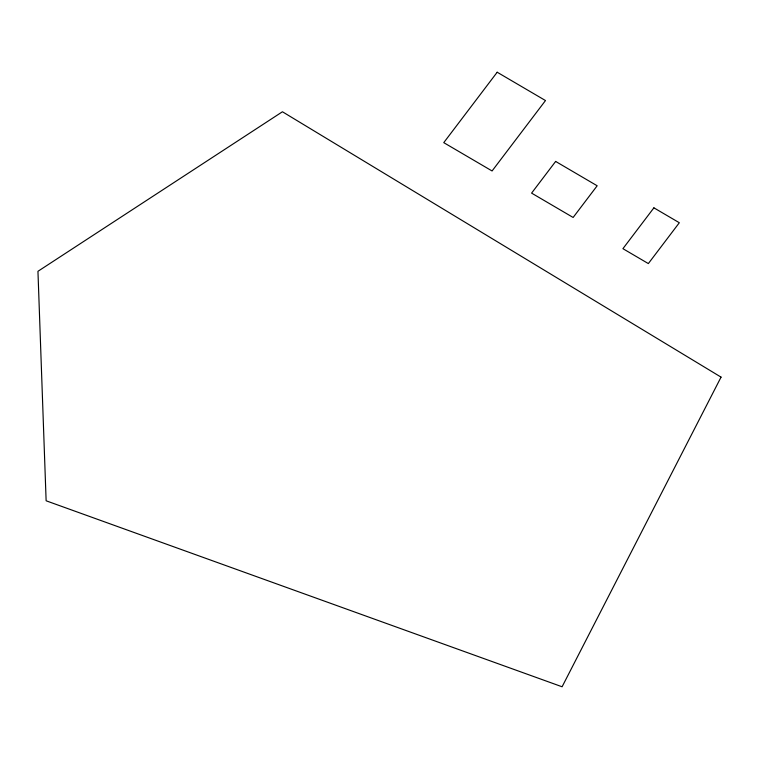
<?xml version="1.0" encoding="UTF-8"?>
<svg xmlns="http://www.w3.org/2000/svg" width="759" height="759" viewBox="0 0 759 759"><rect width="100%" height="100%" fill="white"/><g stroke="black" fill="none" stroke-linecap="round" stroke-linejoin="round"><path stroke-width="1.14" d="M721.05 377.128L562.096 686.772L46.128 500.788L37.95 271.305L282.433 111.763L721.05 377.128M497.183 72.228L443.759 142.645L492.079 170.965L545.493 100.549L497.183 72.228M555.635 161.43L531.594 193.118L573.13 217.463L597.172 185.775L555.635 161.43M653.897 207.833L622.921 248.677L648.347 263.582L679.324 222.738L653.897 207.833"/></g></svg>
